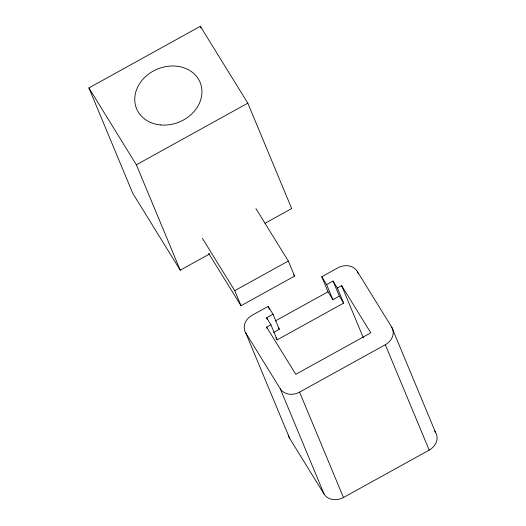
<?xml version="1.0" encoding="UTF-8"?>
<svg xmlns="http://www.w3.org/2000/svg" width="526" height="526" viewBox="0 0 526 526"><rect width="100%" height="100%" fill="white"/><g stroke="black" fill="none" stroke-linecap="round" stroke-linejoin="round"><path stroke-width="0.79" d="M209.716 253.88L180.234 270.186L132.762 193.318L88.894 87.927L200.34 26.3L247.818 103.168L291.687 208.552L265.084 223.267M180.234 270.186L136.365 164.796L247.818 103.168M288.314 261.034L294.58 276.091L241 305.718L234.734 290.668L288.314 261.034L255.945 208.625M273.592 332.452L279.306 329.289L273.04 314.232L268.188 306.375L252.112 315.265A14.735 12.276 -22.6 0 0 245.727 332.853L289.596 438.243L324.121 494.144A14.735 12.276 -22.6 0 0 343.458 497.517L429.19 450.111A14.735 12.276 -22.6 0 0 435.574 432.517L391.706 327.126L357.174 271.225A14.735 12.276 -22.6 0 0 337.843 267.852L321.767 276.742L328.033 291.798L332.892 299.662L339.323 296.105L333.05 281.048L326.62 284.605L332.892 299.662M267.234 319.295L266.61 317.789L273.04 314.232M275.164 321.031L328.033 291.798M267.267 328.658L266.643 327.146L270.929 324.779L266.61 317.789M275.9 337.738L277.195 339.835L343.636 303.094L337.37 288.038L341.657 285.664L370.791 332.833L295.77 374.315L266.643 327.146M245.727 332.853L280.253 388.76A14.735 12.276 -22.6 0 0 299.583 392.126L385.315 344.721A14.735 12.276 -22.6 0 0 391.706 327.126M434.706 431.116L435.574 432.517M333.05 281.048L337.37 288.038M339.323 296.105L343.636 303.094M321.767 276.742L326.62 284.605M293.718 274.69L294.58 276.091M278.497 327.981L279.306 329.289M202.365 238.258L234.734 290.668M208.631 253.308L241 305.718M88.894 87.927L136.365 164.796M357.174 271.225L358.121 273.5M385.315 344.721L429.19 450.111M341.657 285.664L363.348 337.784M200.34 26.3L200.971 27.819M268.188 306.375L269.437 309.387M299.583 392.126L343.458 497.517M270.929 324.779L277.195 339.835M280.253 388.76L324.121 494.144M289.596 438.243A14.735 12.276 -22.6 0 1 288.307 435.087M160.364 124.925A34.381 28.634 -22.6 0 0 200.61 83.68A34.381 28.634 -22.6 0 0 144.091 78.039A34.381 28.634 -22.6 0 0 160.364 124.925"/></g></svg>
